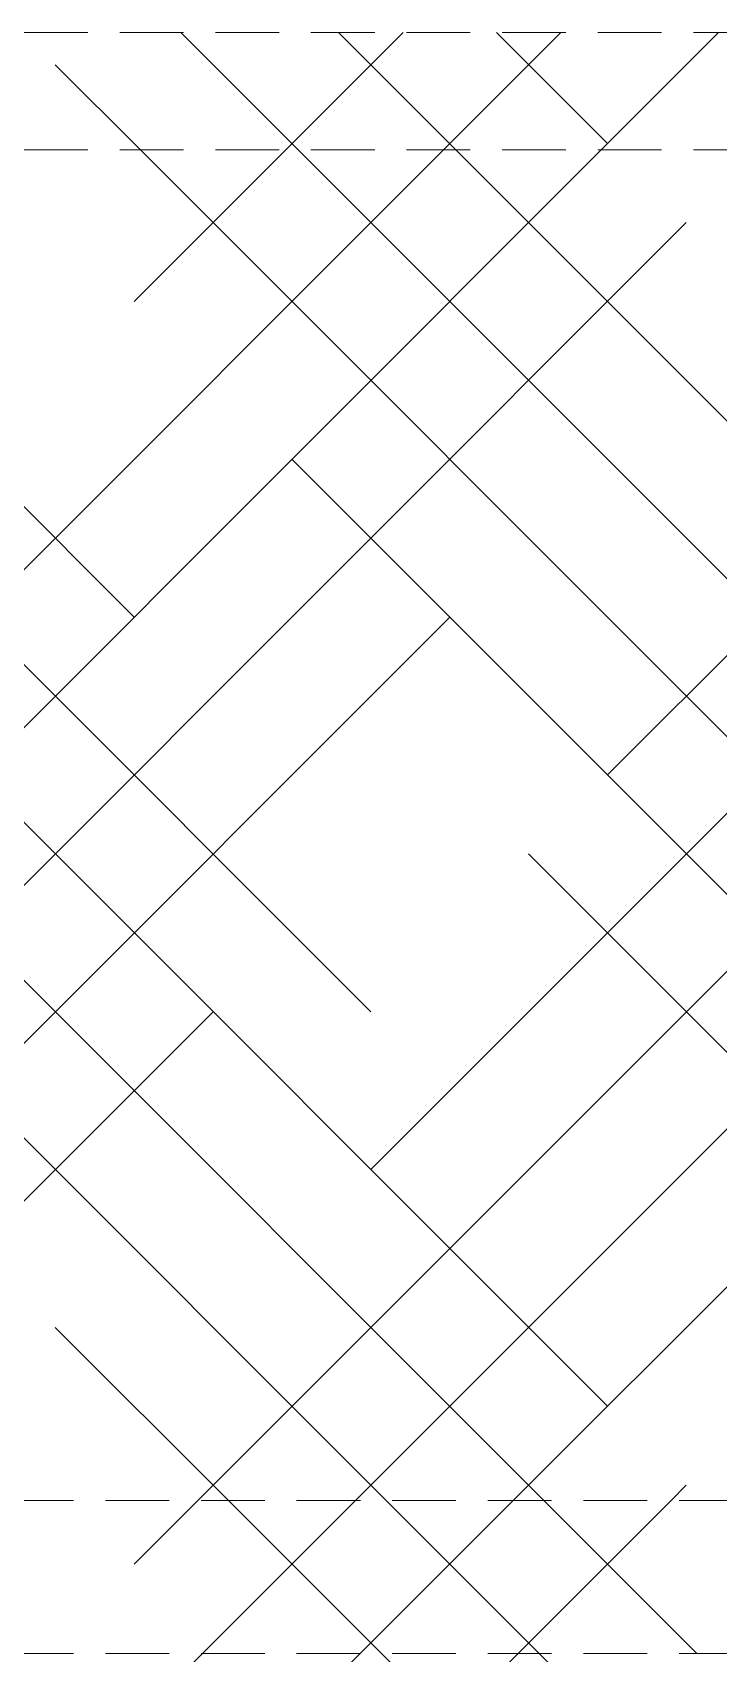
# Model space of a CAD drawing. Header units: millimetres. Extents: x 331487 to 517269, y 198509 to 399936.
# Drawn here: x 384534 to 385880, y 367849 to 371027 of the extents above; entities that cross this region are included whole.
import ezdxf

# ---------------------------------------------------------------- set-up
doc = ezdxf.new("R2010")
doc.units = ezdxf.units.MM
doc.header["$MEASUREMENT"] = 0
doc.linetypes.add('DASHED', pattern=[0.75, 0.5, -0.25])
doc.linetypes.add('DASHED2', pattern=[0.375, 0.25, -0.125])
doc.layers.add('9th_Sunk', color=251, linetype='DASHED', lineweight=5)
doc.layers.add('BEAM', color=1, linetype='Continuous', lineweight=5)

msp = doc.modelspace()

# ---------------------------------------------------------------- linework, layer by layer
at = {"layer": '9th_Sunk', "linetype": 'Continuous'}
for p, q in [((385055.5, 370796.5), (384825.5, 371026.5)), ((385031.4, 370796.5), (385261.4, 371026.5)), ((385364.9, 370796.5), (385134.9, 371026.5)), ((385340.7, 370796.5), (385570.7, 371026.5)), ((385662.2, 370808.6), (385444.3, 371026.5)), ((385650.1, 370796.5), (385880.1, 371026.5)), ((384746.2, 370796.5), (384579.4, 370963.3)), ((385662.2, 368333.7), (383205.7, 370790.2)), ((385198.1, 369107.1), (383508.7, 370796.5)), ((383806, 368952.5), (385650.1, 370796.5)), ((384734.1, 369880.5), (383818.1, 370796.5)), ((384270.1, 369725.9), (385340.7, 370796.5)), ((384734.1, 370499.3), (385031.4, 370796.5)), ((386865.1, 368677.6), (384746.2, 370796.5)), ((386590.2, 369261.8), (385055.5, 370796.5)), ((386126.2, 370035.2), (385364.9, 370796.5)), ((385662.2, 369571.2), (386865.1, 370774.1)), ((383342, 368179.1), (385816.8, 370653.9)), ((385198.1, 368797.8), (386865.1, 370464.8)), ((386865.1, 368368.2), (385043.5, 370189.9)), ((384858.7, 368149), (386865.1, 370155.4)), ((385537.5, 368149), (383651.3, 370035.2)), ((383621.3, 368149), (385352.8, 369880.5)), ((385168.1, 368149), (386744.9, 369725.9)), ((386775, 368149), (385507.5, 369416.5)), ((385228.2, 368149), (384115.4, 369261.8)), ((383930.7, 368149), (384888.8, 369107.1)), ((385477.5, 368149), (386280.9, 368952.5)), ((384918.8, 368149), (384579.4, 368488.4)), ((385786.8, 368149), (385816.8, 368179.1)), ((384734.1, 368024.4), (384858.7, 368149)), ((384868.1, 367849), (385168.1, 368149)), ((385218.8, 367849), (384918.8, 368149)), ((385177.5, 367849), (385477.5, 368149)), ((385528.2, 367849), (385228.2, 368149)), ((385486.8, 367849), (385786.8, 368149)), ((385837.5, 367849), (385537.5, 368149)), ((383342, 365704.2), (385486.8, 367849)), ((383806, 366477.6), (385177.5, 367849)), ((384270.1, 367251), (384868.1, 367849)), ((387054.3, 366013.5), (385218.8, 367849)), ((386590.2, 366786.9), (385528.2, 367849))]:
    msp.add_line(p, q, dxfattribs=at)
at = {"layer": 'BEAM', "linetype": 'DASHED2', "ltscale": 500}
for p, q in [((383205.7, 371026.5), (386865.1, 371026.5)), ((383205.7, 370796.5), (386865.1, 370796.5)), ((386865.1, 368149), (383205.7, 368149)), ((386865.1, 367849), (383205.7, 367849))]:
    msp.add_line(p, q, dxfattribs=at)

doc.saveas('drawing.dxf')
